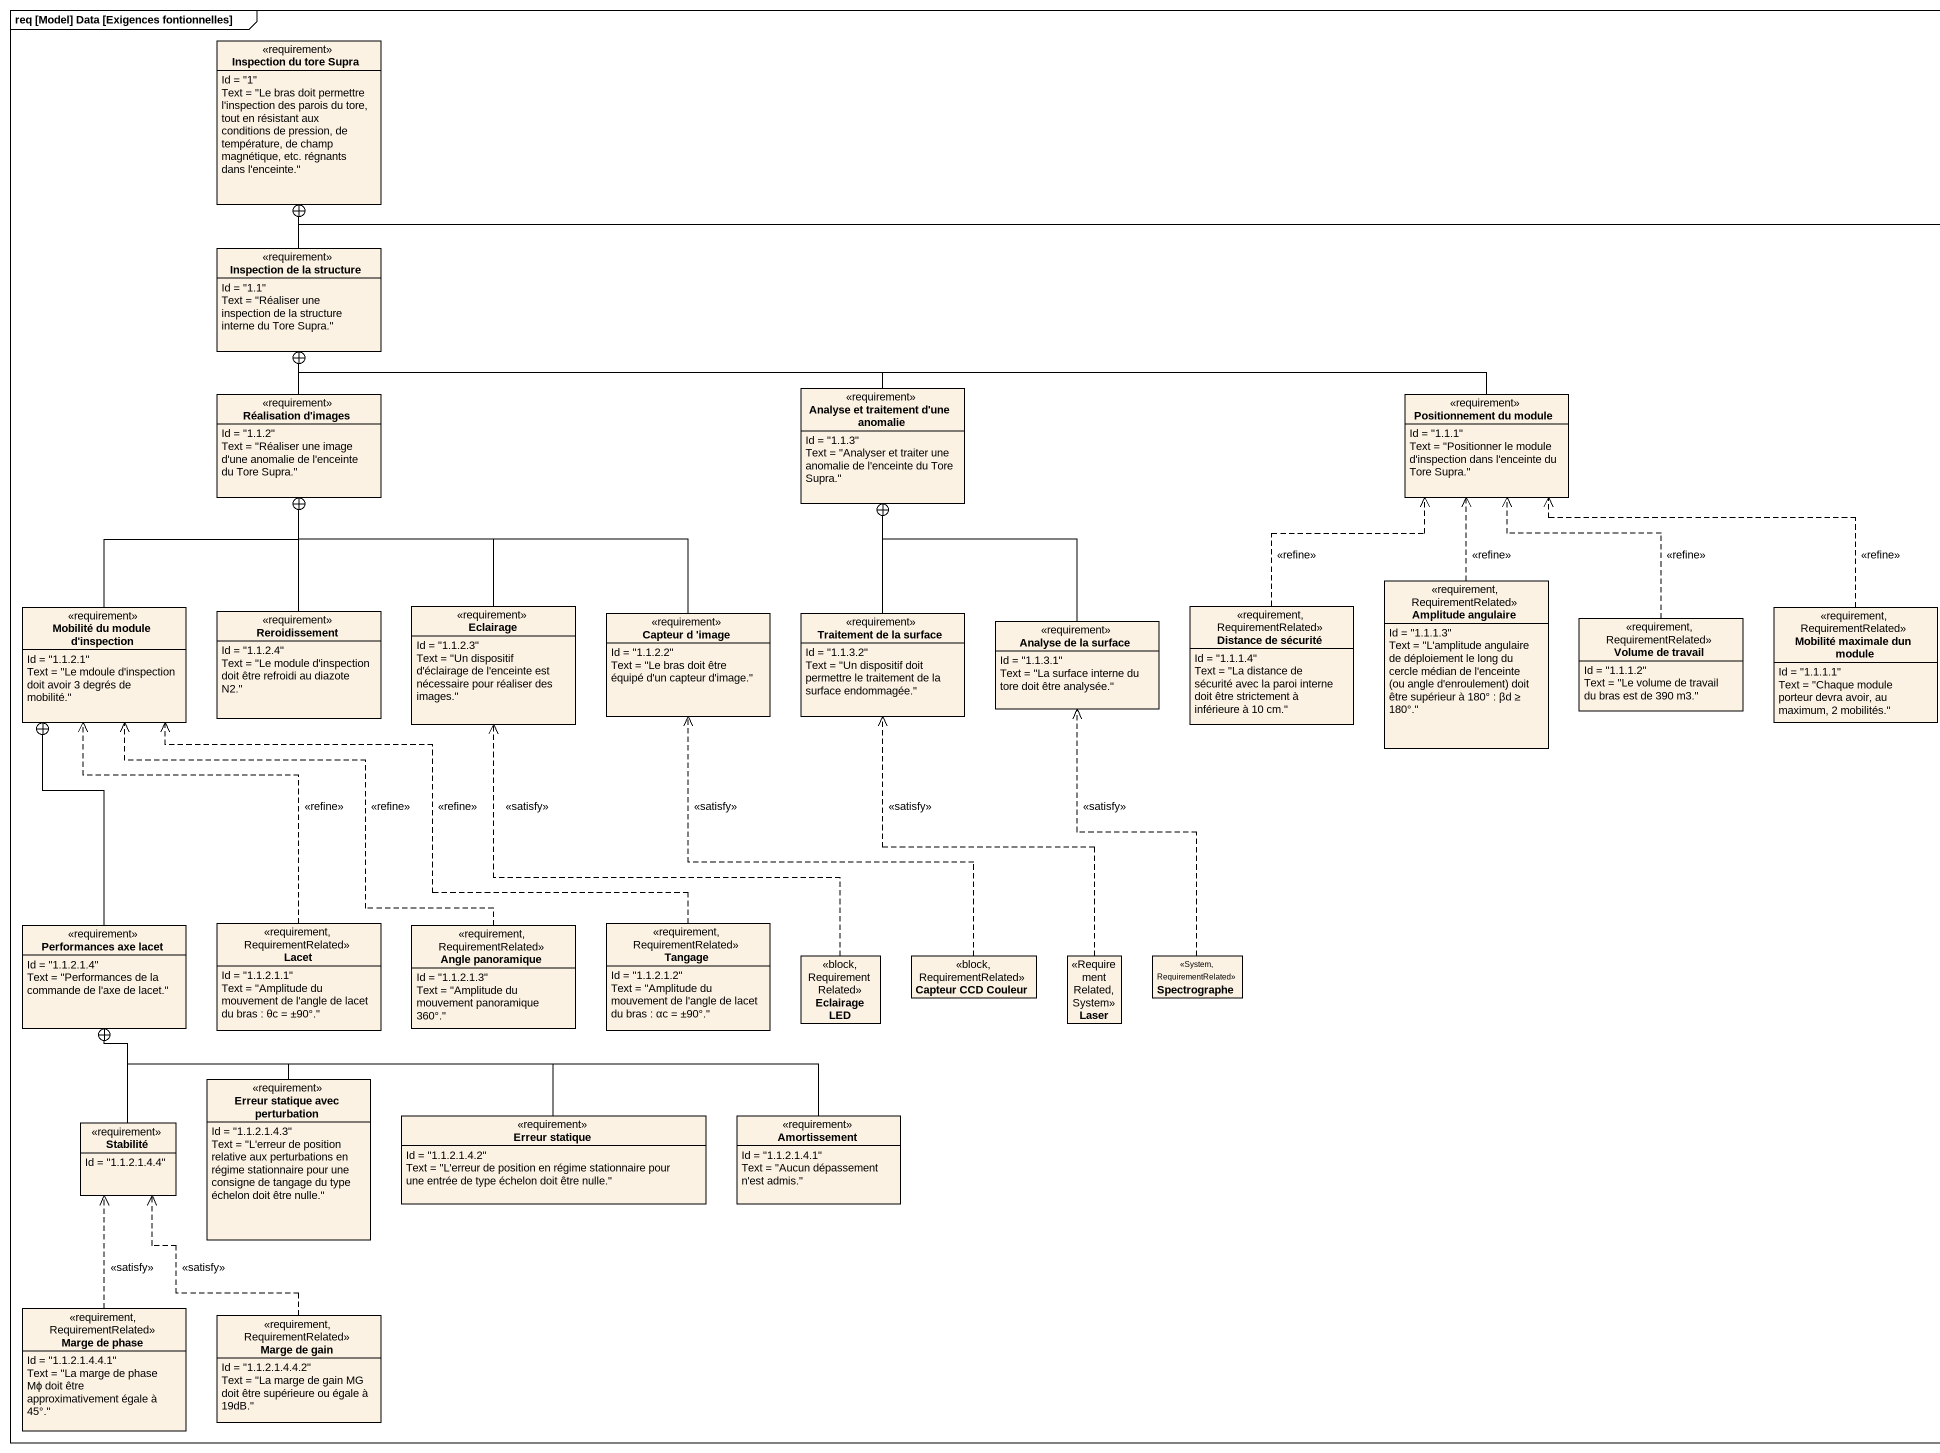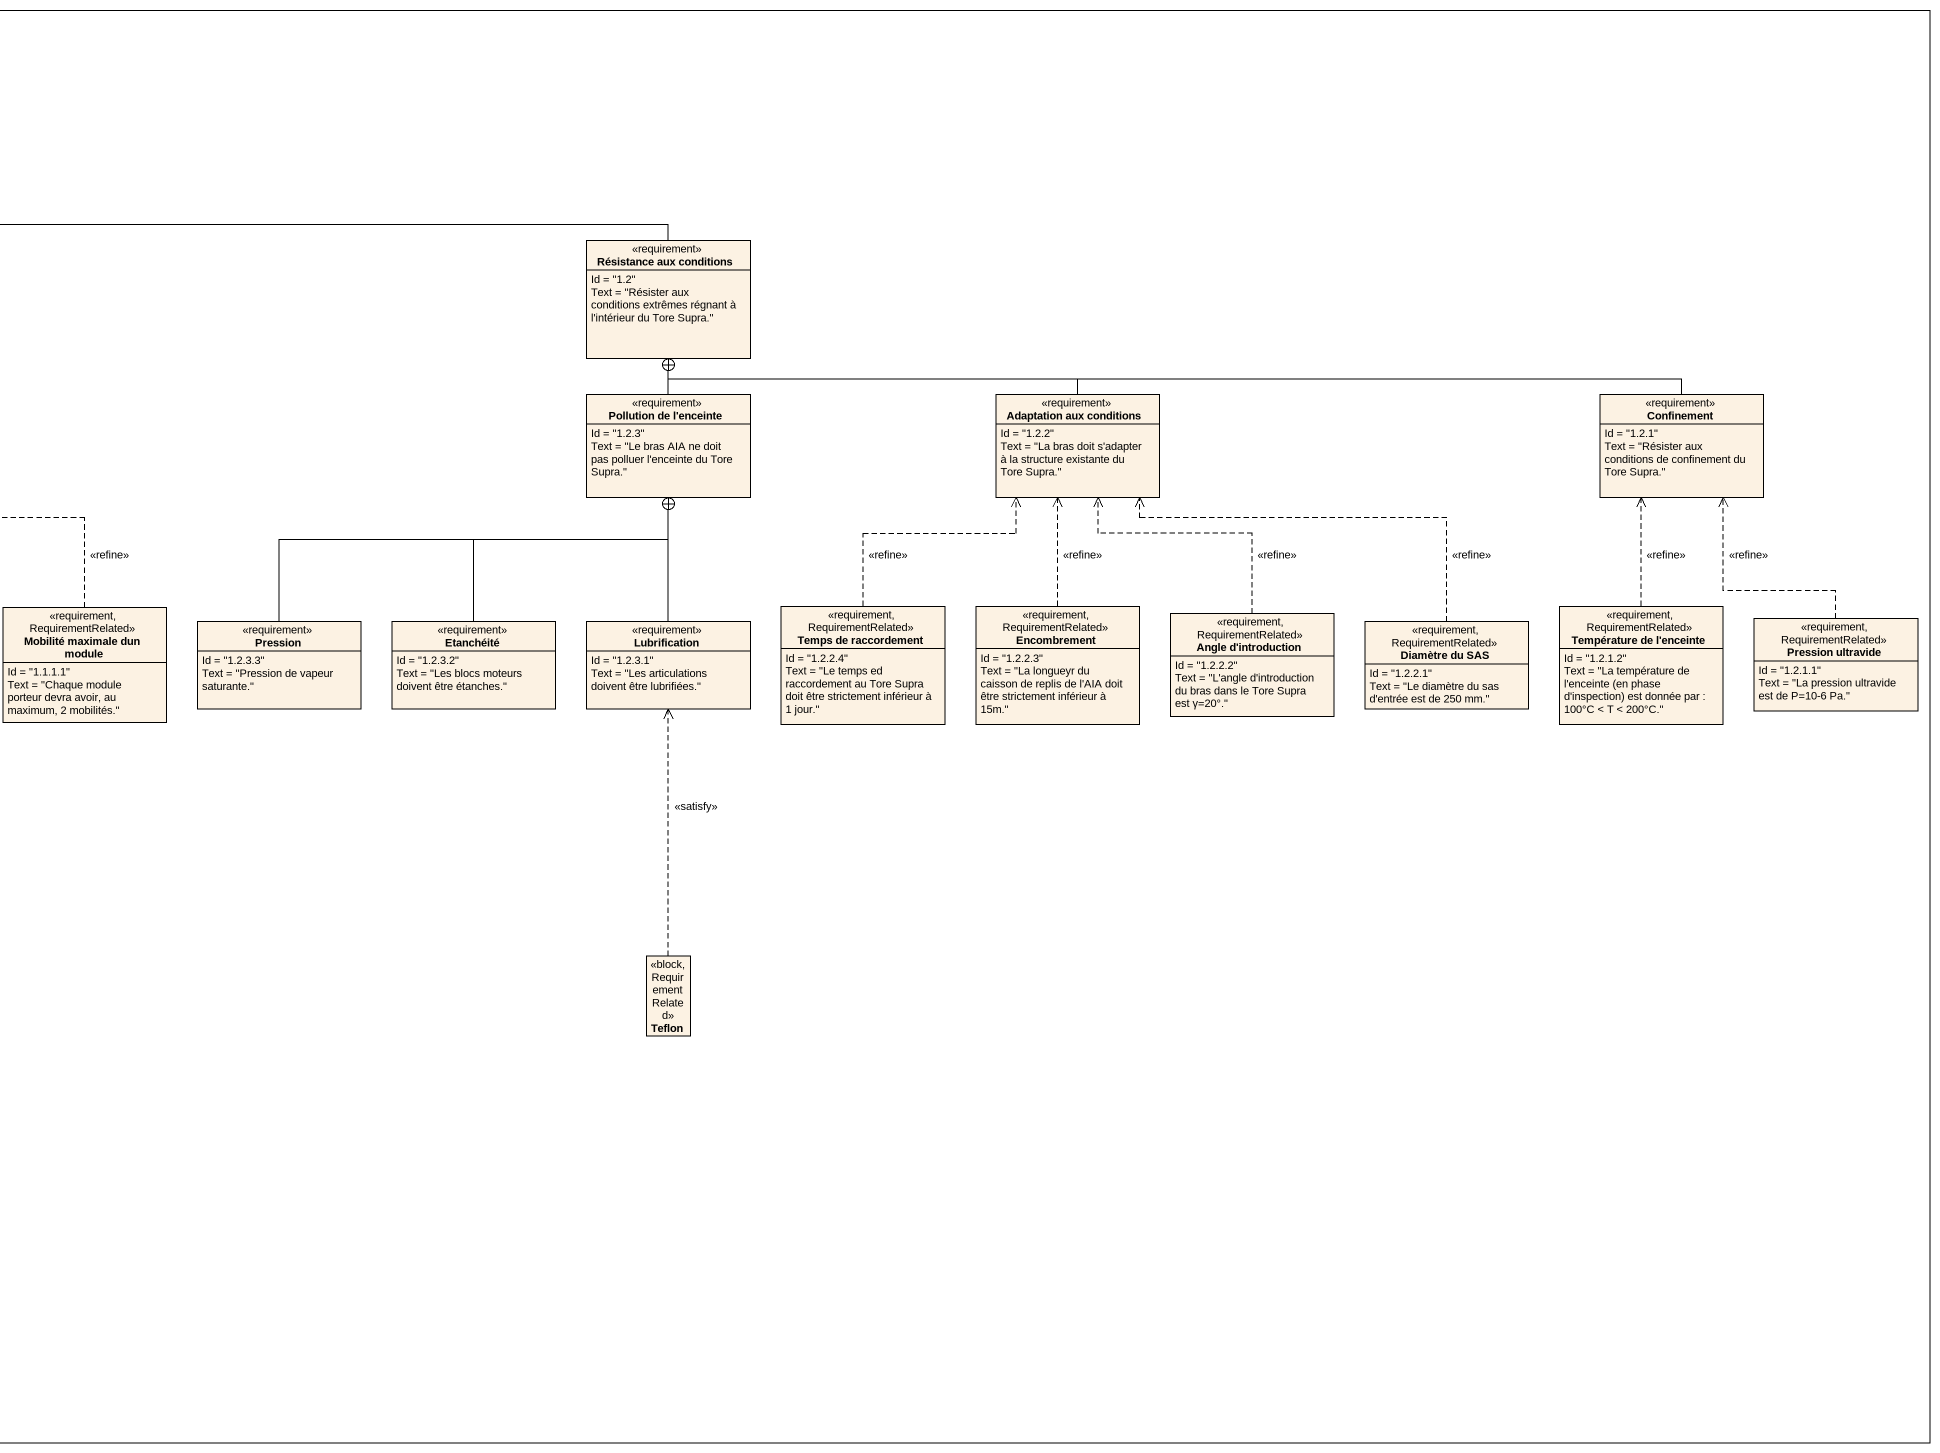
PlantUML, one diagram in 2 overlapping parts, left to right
@startuml
mainframe req [Model] Data [Exigences fontionnelles]
hide circle
hide empty members
class "Inspection du tore Supra" as Inspection_du_tore_Supra <<requirement>> {
  Id = "1"
  Text = "Le bras doit permettre l'inspection des parois du tore, tout en résistant aux conditions de pression, de température, de champ magnétique, etc. régnants dans l'enceinte."
}
class "Inspection de la structure" as Inspection_de_la_structure <<requirement>> {
  Id = "1.1"
  Text = "Réaliser une inspection de la structure interne du Tore Supra."
}
class "Résistance aux conditions" as Résistance_aux_conditions <<requirement>> {
  Id = "1.2"
  Text = "Résister aux conditions extrêmes régnant à l'intérieur du Tore Supra."
}
class "Réalisation d'images" as Réalisation_d_images <<requirement>> {
  Id = "1.1.2"
  Text = "Réaliser une image d'une anomalie de l'enceinte du Tore Supra."
}
class "Analyse et traitement d'une anomalie" as Analyse_et_traitement_d_une <<requirement>> {
  Id = "1.1.3"
  Text = "Analyser et traiter une anomalie de l'enceinte du Tore Supra."
}
class "Positionnement du module" as Positionnement_du_module <<requirement>> {
  Id = "1.1.1"
  Text = "Positionner le module d'inspection dans l'enceinte du Tore Supra."
}
class "Pollution de l'enceinte" as Pollution_de_l_enceinte <<requirement>> {
  Id = "1.2.3"
  Text = "Le bras AIA ne doit pas polluer l'enceinte du Tore Supra."
}
class "Adaptation aux conditions" as Adaptation_aux_conditions <<requirement>> {
  Id = "1.2.2"
  Text = "La bras doit s'adapter à la structure existante du Tore Supra."
}
class Confinement <<requirement>> {
  Id = "1.2.1"
  Text = "Résister aux conditions de confinement du Tore Supra."
}
class "Amplitude angulaire" as Amplitude_angulaire <<requirement, RequirementRelated>> {
  Id = "1.1.1.3"
  {field} Text = "L'amplitude angulaire de déploiement le long du cercle médian de l'enceinte (ou angle d'enroulement) doit être supérieur à 180° : βd ≥ 180°."
}
class "Mobilité du module d'inspection" as Mobilité_du_module_d <<requirement>> {
  Id = "1.1.2.1"
  Text = "Le mdoule d'inspection doit avoir 3 degrés de mobilité."
}
class Reroidissement <<requirement>> {
  Id = "1.1.2.4"
  Text = "Le module d'inspection doit être refroidi au diazote N2."
}
class Eclairage <<requirement>> {
  Id = "1.1.2.3"
  Text = "Un dispositif d'éclairage de l'enceinte est nécessaire pour réaliser des images."
}
class "Capteur d 'image" as Capteur_d_image <<requirement>> {
  Id = "1.1.2.2"
  Text = "Le bras doit être équipé d'un capteur d'image."
}
class "Traitement de la surface" as Traitement_de_la_surface <<requirement>> {
  Id = "1.1.3.2"
  Text = "Un dispositif doit permettre le traitement de la surface endommagée."
}
class "Analyse de la surface" as Analyse_de_la_surface <<requirement>> {
  Id = "1.1.3.1"
  Text = "La surface interne du tore doit être analysée."
}
class "Distance de sécurité" as Distance_de_sécurité <<requirement, RequirementRelated>> {
  Id = "1.1.1.4"
  Text = "La distance de sécurité avec la paroi interne doit être strictement à inférieure à 10 cm."
}
class "Volume de travail" as Volume_de_travail <<requirement, RequirementRelated>> {
  Id = "1.1.1.2"
  Text = "Le volume de travail du bras est de 390 m3."
}
class "Mobilité maximale dun module" as Mobilité_maximale_dun_module <<requirement, RequirementRelated>> {
  Id = "1.1.1.1"
  Text = "Chaque module porteur devra avoir, au maximum, 2 mobilités."
}
class Pression <<requirement>> {
  Id = "1.2.3.3"
  Text = "Pression de vapeur saturante."
}
class Etanchéité <<requirement>> {
  Id = "1.2.3.2"
  Text = "Les blocs moteurs doivent être étanches."
}
class Lubrification <<requirement>> {
  Id = "1.2.3.1"
  Text = "Les articulations doivent être lubrifiées."
}
class "Temps de raccordement" as Temps_de_raccordement <<requirement, RequirementRelated>> {
  Id = "1.2.2.4"
  Text = "Le temps ed raccordement au Tore Supra doit être strictement inférieur à 1 jour."
}
class Encombrement <<requirement, RequirementRelated>> {
  Id = "1.2.2.3"
  Text = "La longueyr du caisson de replis de l'AIA doit être strictement inférieur à 15m."
}
class "Angle d'introduction" as Angle_d_introduction <<requirement, RequirementRelated>> {
  Id = "1.2.2.2"
  Text = "L'angle d'introduction du bras dans le Tore Supra est γ=20°."
}
class "Diamètre du SAS" as Diamètre_du_SAS <<requirement, RequirementRelated>> {
  Id = "1.2.2.1"
  Text = "Le diamètre du sas d'entrée est de 250 mm."
}
class "Température de l'enceinte" as Température_de_l_enceinte <<requirement, RequirementRelated>> {
  Id = "1.2.1.2"
  {field} Text = "La température de l'enceinte (en phase d'inspection) est donnée par : 100°C < T < 200°C."
}
class "Pression ultravide" as Pression_ultravide <<requirement, RequirementRelated>> {
  Id = "1.2.1.1"
  Text = "La pression ultravide est de P=10-6 Pa."
}
class "Performances axe lacet" as Performances_axe_lacet <<requirement>> {
  Id = "1.1.2.1.4"
  Text = "Performances de la commande de l'axe de lacet."
}
class Lacet <<requirement, RequirementRelated>> {
  Id = "1.1.2.1.1"
  Text = "Amplitude du mouvement de l'angle de lacet du bras : θc = ±90°."
}
class "Angle panoramique" as Angle_panoramique <<requirement, RequirementRelated>> {
  Id = "1.1.2.1.3"
  Text = "Amplitude du mouvement panoramique 360°."
}
class Tangage <<requirement, RequirementRelated>> {
  Id = "1.1.2.1.2"
  Text = "Amplitude du mouvement de l'angle de lacet du bras : αc = ±90°."
}
class "Eclairage LED" as Eclairage_LED <<block, RequirementRelated>>
class "Capteur CCD Couleur" as Capteur_CCD_Couleur <<block, RequirementRelated>>
class Laser <<RequirementRelated, System>>
class Spectrographe <<System, RequirementRelated>>
class Teflon <<block, RequirementRelated>>
class "Erreur statique avec perturbation" as Erreur_statique_avec <<requirement>> {
  Id = "1.1.2.1.4.3"
  Text = "L'erreur de position relative aux perturbations en régime stationnaire pour une consigne de tangage du type échelon doit être nulle."
}
class Stabilité <<requirement>> {
  Id = "1.1.2.1.4.4"
}
class "Erreur statique" as Erreur_statique <<requirement>> {
  Id = "1.1.2.1.4.2"
  Text = "L'erreur de position en régime stationnaire pour une entrée de type échelon doit être nulle."
}
class Amortissement <<requirement>> {
  Id = "1.1.2.1.4.1"
  Text = "Aucun dépassement n'est admis."
}
class "Marge de phase" as Marge_de_phase <<requirement, RequirementRelated>> {
  Id = "1.1.2.1.4.4.1"
  Text = "La marge de phase Mϕ doit être approximativement égale à 45°."
}
class "Marge de gain" as Marge_de_gain <<requirement, RequirementRelated>> {
  Id = "1.1.2.1.4.4.2"
  Text = "La marge de gain MG doit être supérieure ou égale à 19dB."
}
Inspection_de_la_structure -up-+ Inspection_du_tore_Supra
Résistance_aux_conditions -left-+ Inspection_du_tore_Supra
Réalisation_d_images -up-+ Inspection_de_la_structure
Analyse_et_traitement_d_une -left-+ Inspection_de_la_structure
Positionnement_du_module -left-+ Inspection_de_la_structure
Pollution_de_l_enceinte -up-+ Résistance_aux_conditions
Adaptation_aux_conditions -left-+ Résistance_aux_conditions
Confinement -left-+ Résistance_aux_conditions
Amplitude_angulaire .up.> Positionnement_du_module : <<refine>>
Mobilité_du_module_d -up-+ Réalisation_d_images
Reroidissement -up-+ Réalisation_d_images
Eclairage -up-+ Réalisation_d_images
Capteur_d_image -left-+ Réalisation_d_images
Traitement_de_la_surface -up-+ Analyse_et_traitement_d_une
Analyse_de_la_surface -up-+ Analyse_et_traitement_d_une
Distance_de_sécurité .up.> Positionnement_du_module : <<refine>>
Volume_de_travail .up.> Positionnement_du_module : <<refine>>
Mobilité_maximale_dun_module .left.> Positionnement_du_module : <<refine>>
Pression -right-+ Pollution_de_l_enceinte
Etanchéité -up-+ Pollution_de_l_enceinte
Lubrification -up-+ Pollution_de_l_enceinte
Temps_de_raccordement .up.> Adaptation_aux_conditions : <<refine>>
Encombrement .up.> Adaptation_aux_conditions : <<refine>>
Angle_d_introduction .up.> Adaptation_aux_conditions : <<refine>>
Diamètre_du_SAS .left.> Adaptation_aux_conditions : <<refine>>
Température_de_l_enceinte .up.> Confinement : <<refine>>
Pression_ultravide .up.> Confinement : <<refine>>
Performances_axe_lacet -up-+ Mobilité_du_module_d
Lacet .up.> Mobilité_du_module_d : <<refine>>
Angle_panoramique .up.> Mobilité_du_module_d : <<refine>>
Tangage .left.> Mobilité_du_module_d : <<refine>>
Eclairage_LED .up.> Eclairage : <<satisfy>>
Capteur_CCD_Couleur .up.> Capteur_d_image : <<satisfy>>
Laser .up.> Traitement_de_la_surface : <<satisfy>>
Spectrographe .up.> Analyse_de_la_surface : <<satisfy>>
Teflon .up.> Lubrification : <<satisfy>>
Erreur_statique_avec -up-+ Performances_axe_lacet
Stabilité -up-+ Performances_axe_lacet
Erreur_statique -left-+ Performances_axe_lacet
Amortissement -left-+ Performances_axe_lacet
Marge_de_phase .up.> Stabilité : <<satisfy>>
Marge_de_gain .up.> Stabilité : <<satisfy>>
@enduml
